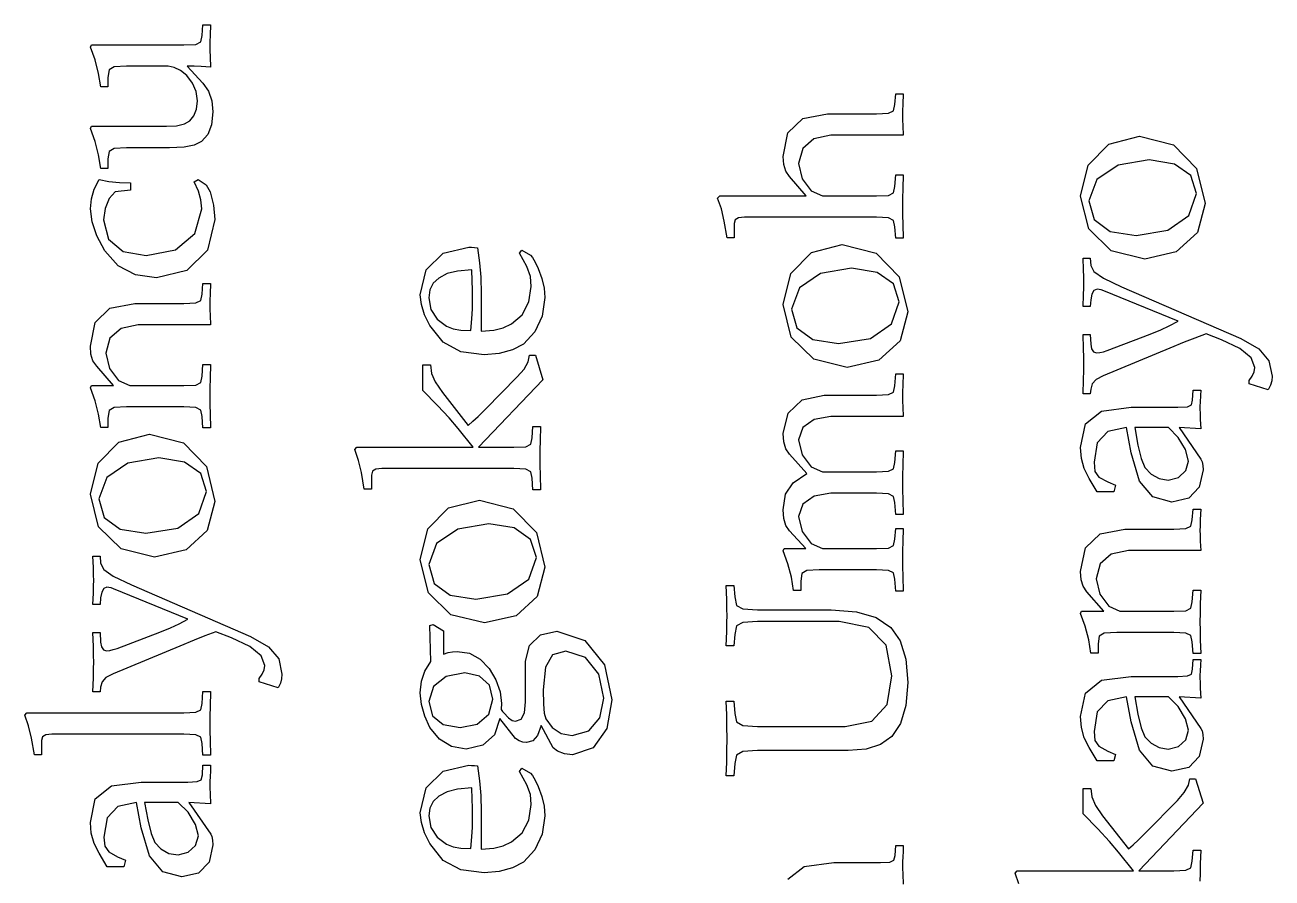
# Model space of a CAD drawing. Header units: metres. Extents: x -185 to 1201, y -340 to 309.
# Drawn here: x 918.05 to 965.65, y 73.24 to 105.8 of the extents above; entities that cross this region are included whole.
import ezdxf

# ---------------------------------------------------------------- set-up
doc = ezdxf.new("R2010")
doc.units = ezdxf.units.M

msp = doc.modelspace()

# ---------------------------------------------------------------- linework, layer by layer
for p, q in [((924.819, 105.404), (924.848, 105.803)), ((924.848, 105.803), (925.14, 105.803)), ((925.14, 105.803), (925.124, 105.41)), ((924.765, 105.16), (924.819, 105.404)), ((925.124, 105.41), (925.114, 105.162)), ((920.551, 104.957), (920.59, 105.045)), ((920.732, 104.465), (920.551, 104.957)), ((920.59, 105.045), (924.119, 105.045)), ((924.119, 105.045), (924.575, 105.062)), ((924.575, 105.062), (924.765, 105.16)), ((925.114, 105.162), (925.111, 104.996)), ((925.111, 104.996), (925.114, 104.828)), ((925.114, 104.828), (925.124, 104.584)), ((920.866, 103.953), (920.732, 104.465)), ((925.124, 104.584), (925.14, 104.189)), ((920.95, 103.441), (920.866, 103.953)), ((921.263, 104.086), (921.222, 103.8)), ((921.222, 103.8), (921.222, 103.441)), ((921.456, 104.201), (921.263, 104.086)), ((921.932, 104.228), (921.456, 104.201)), ((923.516, 104.228), (921.932, 104.228)), ((923.746, 104.184), (923.516, 104.228)), ((923.99, 104.061), (923.746, 104.184)), ((924.226, 103.868), (923.99, 104.061)), ((924.453, 103.582), (924.226, 103.868)), ((924.512, 104.224), (924.246, 104.228)), ((924.246, 104.228), (924.848, 103.577)), ((924.783, 104.212), (924.512, 104.224)), ((925.14, 104.189), (924.783, 104.212)), ((921.222, 103.441), (920.95, 103.441)), ((924.589, 103.263), (924.453, 103.582)), ((924.848, 103.577), (925.055, 103.273)), ((924.635, 102.906), (924.589, 103.263)), ((924.6, 102.59), (924.635, 102.906)), ((925.055, 103.273), (925.183, 102.908)), ((925.183, 102.908), (925.228, 102.488)), ((951.26, 102.768), (951.289, 103.167)), ((951.289, 103.167), (951.58, 103.167)), ((951.58, 103.167), (951.564, 102.774)), ((924.501, 102.33), (924.6, 102.59)), ((925.228, 102.488), (925.179, 101.994)), ((947.739, 102.229), (948.683, 102.408)), ((948.683, 102.408), (950.56, 102.408)), ((950.56, 102.408), (951.015, 102.43)), ((951.015, 102.43), (951.206, 102.526)), ((951.206, 102.526), (951.26, 102.768)), ((951.554, 102.526), (951.551, 102.36)), ((951.551, 102.36), (951.554, 102.186)), ((951.564, 102.774), (951.554, 102.526)), ((920.551, 101.846), (920.59, 101.934)), ((920.59, 101.934), (923.458, 101.934)), ((923.458, 101.934), (923.843, 101.956)), ((923.843, 101.956), (924.139, 102.024)), ((924.139, 102.024), (924.343, 102.138)), ((924.343, 102.138), (924.501, 102.33)), ((925.179, 101.994), (925.033, 101.617)), ((947.177, 101.689), (947.739, 102.229)), ((951.554, 102.186), (951.564, 101.953)), ((951.564, 101.953), (951.58, 101.591)), ((920.732, 101.354), (920.551, 101.846)), ((925.033, 101.617), (924.79, 101.35)), ((946.992, 100.785), (947.177, 101.689)), ((948.166, 101.456), (947.738, 101.082)), ((948.819, 101.591), (948.166, 101.456)), ((951.58, 101.591), (948.819, 101.591)), ((959.426, 101.257), (960.598, 101.553)), ((960.598, 101.553), (961.894, 101.221)), ((920.866, 100.841), (920.732, 101.354)), ((921.263, 100.975), (921.222, 100.689)), ((921.456, 101.09), (921.263, 100.975)), ((921.932, 101.117), (921.456, 101.09)), ((923.565, 101.117), (921.932, 101.117)), ((924.131, 101.139), (923.565, 101.117)), ((924.516, 101.212), (924.131, 101.139)), ((924.79, 101.35), (924.516, 101.212)), ((947.738, 101.082), (947.585, 100.512)), ((958.633, 100.453), (959.426, 101.257)), ((961.894, 101.221), (962.773, 100.318)), ((920.95, 100.329), (920.866, 100.841)), ((921.222, 100.689), (921.222, 100.329)), ((947.013, 100.471), (946.992, 100.785)), ((947.089, 100.226), (947.013, 100.471)), ((947.585, 100.512), (947.724, 99.9287)), ((958.342, 99.2687), (958.633, 100.453)), ((959.775, 100.447), (958.964, 99.8989)), ((960.958, 100.649), (959.775, 100.447)), ((961.93, 100.494), (960.958, 100.649)), ((962.555, 100.053), (961.93, 100.494)), ((921.222, 100.329), (920.95, 100.329)), ((947.235, 100.016), (947.089, 100.226)), ((947.876, 99.2776), (947.235, 100.016)), ((951.26, 99.6374), (951.289, 100.075)), ((951.289, 100.075), (951.58, 100.075)), ((951.58, 100.075), (951.564, 99.5549)), ((962.776, 99.3659), (962.555, 100.053)), ((962.773, 100.318), (963.097, 98.9868)), ((920.588, 99.1621), (920.7, 99.5301)), ((920.7, 99.5301), (920.891, 99.9068)), ((920.891, 99.9068), (921.258, 99.8326)), ((921.258, 99.8326), (921.656, 99.7865)), ((922.087, 99.4984), (921.494, 99.4304)), ((921.656, 99.7865), (922.087, 99.7707)), ((922.087, 99.7707), (922.087, 99.4984)), ((924.518, 99.8095), (924.664, 99.9068)), ((924.677, 99.4585), (924.518, 99.8095)), ((924.664, 99.9068), (924.975, 99.7026)), ((924.975, 99.7026), (925.125, 99.4264)), ((947.724, 99.9287), (948.067, 99.466)), ((951.206, 99.3929), (951.26, 99.6374)), ((951.564, 99.5549), (951.554, 99.1818)), ((958.964, 99.8989), (958.663, 99.0937)), ((920.551, 98.779), (920.588, 99.1621)), ((921.268, 99.1726), (921.114, 98.7938)), ((921.494, 99.4304), (921.268, 99.1726)), ((924.77, 99.1268), (924.677, 99.4585)), ((924.8, 98.7887), (924.77, 99.1268)), ((925.125, 99.4264), (925.252, 98.9191)), ((944.493, 99.1901), (944.571, 99.2776)), ((944.634, 98.7775), (944.493, 99.1901)), ((944.571, 99.2776), (947.876, 99.2776)), ((948.067, 99.466), (948.498, 99.2776)), ((948.498, 99.2776), (950.56, 99.2776)), ((950.56, 99.2776), (951.015, 99.2953)), ((951.015, 99.2953), (951.206, 99.3929)), ((951.554, 99.1818), (951.551, 98.8693)), ((958.656, 98.0153), (958.342, 99.2687)), ((958.663, 99.0937), (958.87, 98.3707)), ((962.483, 98.5291), (962.776, 99.3659)), ((920.613, 98.2835), (920.551, 98.779)), ((921.114, 98.7938), (921.057, 98.3609)), ((924.536, 97.8453), (924.8, 98.7887)), ((925.252, 98.9191), (925.305, 98.3707)), ((944.744, 98.3129), (944.634, 98.7775)), ((951.551, 98.8693), (951.554, 98.5567)), ((951.554, 98.5567), (951.564, 98.1837)), ((963.097, 98.9868), (962.804, 97.8755)), ((920.798, 97.7513), (920.613, 98.2835)), ((921.057, 98.3609), (921.247, 97.6192)), ((925.305, 98.3707), (925.017, 97.2101)), ((944.853, 97.6734), (944.744, 98.3129)), ((945.163, 98.3587), (945.125, 98.2179)), ((945.125, 98.2179), (945.125, 97.6734)), ((945.29, 98.4368), (945.163, 98.3587)), ((945.523, 98.4609), (945.29, 98.4368)), ((950.56, 98.4609), (945.523, 98.4609)), ((951.015, 98.439), (950.56, 98.4609)), ((951.206, 98.3435), (951.015, 98.439)), ((951.26, 98.1012), (951.206, 98.3435)), ((951.289, 97.6637), (951.26, 98.1012)), ((951.564, 98.1837), (951.58, 97.6637)), ((958.87, 98.3707), (959.477, 97.9242)), ((961.675, 97.9731), (962.483, 98.5291)), ((921.105, 97.1845), (920.798, 97.7513)), ((921.247, 97.6192), (921.797, 97.1582)), ((923.8, 97.2238), (924.536, 97.8453)), ((945.125, 97.6734), (944.853, 97.6734)), ((951.58, 97.6637), (951.289, 97.6637)), ((959.513, 97.1745), (958.656, 98.0153)), ((959.477, 97.9242), (960.462, 97.7715)), ((960.462, 97.7715), (961.675, 97.9731)), ((962.804, 97.8755), (961.999, 97.1359)), ((921.612, 96.6124), (921.105, 97.1845)), ((921.797, 97.1582), (922.68, 96.9998)), ((922.68, 96.9998), (923.8, 97.2238)), ((925.017, 97.2101), (924.232, 96.4298)), ((934.014, 97.0909), (934.99, 97.3181)), ((934.99, 97.3181), (935.1, 97.3152)), ((935.1, 97.3152), (935.207, 97.308)), ((935.207, 97.308), (935.33, 97.2986)), ((935.33, 97.2986), (935.408, 96.7258)), ((936.924, 97.0848), (937.022, 97.2111)), ((937.022, 97.2111), (937.352, 97.0168)), ((947.282, 96.3183), (948.075, 97.1224)), ((948.075, 97.1224), (949.247, 97.4187)), ((949.247, 97.4187), (950.543, 97.086)), ((960.792, 96.8673), (959.513, 97.1745)), ((961.999, 97.1359), (960.792, 96.8673)), ((933.373, 96.4597), (934.014, 97.0909)), ((935.408, 96.7258), (935.452, 96.1702)), ((937.207, 96.5778), (936.924, 97.0848)), ((937.352, 97.0168), (937.43, 96.9246)), ((937.43, 96.9246), (937.534, 96.746)), ((937.534, 96.746), (937.644, 96.5111)), ((950.543, 97.086), (951.422, 96.1829)), ((958.456, 96.4647), (958.44, 96.8986)), ((958.44, 96.8986), (958.712, 96.8986)), ((958.712, 96.8986), (958.731, 96.6263)), ((922.271, 96.2627), (921.612, 96.6124)), ((923.069, 96.1443), (922.271, 96.2627)), ((924.232, 96.4298), (923.069, 96.1443)), ((933.142, 95.5001), (933.373, 96.4597)), ((934.175, 96.311), (933.852, 96.1418)), ((934.563, 96.4067), (934.175, 96.311)), ((935.106, 96.4528), (934.563, 96.4067)), ((935.123, 96.0301), (935.106, 96.4528)), ((935.452, 96.1702), (935.466, 95.539)), ((937.345, 96.1983), (937.207, 96.5778)), ((937.381, 95.8209), (937.345, 96.1983)), ((937.644, 96.5111), (937.787, 96.1262)), ((946.992, 95.134), (947.282, 96.3183)), ((948.424, 96.3122), (947.613, 95.7641)), ((949.607, 96.5145), (948.424, 96.3122)), ((950.579, 96.359), (949.607, 96.5145)), ((951.204, 95.9183), (950.579, 96.359)), ((951.422, 96.1829), (951.746, 94.852)), ((958.466, 96.1755), (958.456, 96.4647)), ((958.469, 95.9749), (958.466, 96.1755)), ((958.731, 96.6263), (958.853, 96.393)), ((958.853, 96.393), (959.216, 96.1402)), ((924.819, 95.5283), (924.848, 95.9269)), ((924.848, 95.9269), (925.14, 95.9269)), ((925.14, 95.9269), (925.124, 95.5341)), ((933.506, 95.688), (933.463, 95.3834)), ((933.635, 95.9408), (933.506, 95.688)), ((933.852, 96.1418), (933.635, 95.9408)), ((935.132, 95.6959), (935.123, 96.0301)), ((935.135, 95.364), (935.132, 95.6959)), ((937.291, 95.23), (937.381, 95.8209)), ((937.787, 96.1262), (937.87, 95.7586)), ((937.87, 95.7586), (937.897, 95.3931)), ((947.613, 95.7641), (947.312, 94.959)), ((951.425, 95.2312), (951.204, 95.9183)), ((958.456, 95.4852), (958.466, 95.7744)), ((958.466, 95.7744), (958.469, 95.9749)), ((958.974, 95.7124), (958.855, 95.6671)), ((959.049, 95.7059), (958.974, 95.7124)), ((959.134, 95.6865), (959.049, 95.7059)), ((959.227, 95.6541), (959.134, 95.6865)), ((959.216, 96.1402), (959.908, 95.8097)), ((959.908, 95.8097), (964.458, 93.8361)), ((924.575, 95.1905), (924.765, 95.286)), ((924.765, 95.286), (924.819, 95.5283)), ((925.114, 95.286), (925.111, 95.12)), ((925.124, 95.5341), (925.114, 95.286)), ((933.184, 95.1306), (933.142, 95.5001)), ((933.463, 95.3834), (933.547, 94.9416)), ((935.131, 94.96), (935.135, 95.364)), ((935.466, 95.539), (935.466, 94.1195)), ((937.031, 94.7428), (937.291, 95.23)), ((937.897, 95.3931), (937.799, 94.6924)), ((951.132, 94.3944), (951.425, 95.2312)), ((958.44, 95.0513), (958.456, 95.4852)), ((958.731, 95.3041), (958.712, 95.0513)), ((958.773, 95.531), (958.731, 95.3041)), ((958.855, 95.6671), (958.773, 95.531)), ((962.066, 94.4972), (959.227, 95.6541)), ((920.737, 94.4498), (921.299, 94.9896)), ((921.299, 94.9896), (922.243, 95.1686)), ((922.243, 95.1686), (924.119, 95.1686)), ((924.119, 95.1686), (924.575, 95.1905)), ((925.111, 95.12), (925.114, 94.9468)), ((925.114, 94.9468), (925.124, 94.7131)), ((933.305, 94.7352), (933.184, 95.1306)), ((933.502, 94.3334), (933.305, 94.7352)), ((933.547, 94.9416), (933.782, 94.571)), ((935.114, 94.5884), (935.131, 94.96)), ((936.623, 94.3918), (937.031, 94.7428)), ((947.305, 93.8805), (946.992, 95.134)), ((947.312, 94.959), (947.519, 94.236)), ((951.746, 94.852), (951.453, 93.7408)), ((958.712, 95.0513), (958.44, 95.0513)), ((920.551, 93.545), (920.737, 94.4498)), ((922.379, 94.3519), (921.726, 94.2168)), ((925.14, 94.3519), (922.379, 94.3519)), ((925.124, 94.7131), (925.14, 94.3519)), ((934.022, 93.6892), (933.502, 94.3334)), ((933.782, 94.571), (934.144, 94.3042)), ((934.144, 94.3042), (934.401, 94.2052)), ((935.077, 94.139), (935.114, 94.5884)), ((936.31, 94.2434), (936.623, 94.3918)), ((937.799, 94.6924), (937.521, 94.091)), ((950.324, 93.8384), (951.132, 94.3944)), ((961.404, 94.1601), (961.73, 94.3124)), ((961.73, 94.3124), (962.066, 94.4972)), ((921.298, 93.842), (921.144, 93.2728)), ((921.726, 94.2168), (921.298, 93.842)), ((934.401, 94.2052), (934.69, 94.1537)), ((934.69, 94.1537), (935.077, 94.139)), ((935.466, 94.1195), (935.947, 94.1577)), ((935.947, 94.1577), (936.31, 94.2434)), ((937.521, 94.091), (937.08, 93.6236)), ((948.163, 93.0397), (947.305, 93.8805)), ((947.519, 94.236), (948.126, 93.7894)), ((948.126, 93.7894), (949.111, 93.6368)), ((949.111, 93.6368), (950.324, 93.8384)), ((958.456, 93.454), (958.44, 93.9819)), ((958.44, 93.9819), (958.712, 93.9819)), ((958.712, 93.9819), (958.731, 93.6124)), ((959.363, 93.3791), (960.997, 94.0013)), ((960.997, 94.0013), (961.404, 94.1601)), ((962.708, 93.8526), (962.299, 93.6899)), ((963.135, 94.0111), (962.708, 93.8526)), ((963.729, 93.7874), (963.135, 94.0111)), ((964.426, 93.4565), (963.729, 93.7874)), ((964.458, 93.8361), (965.144, 93.4436)), ((920.573, 93.2313), (920.551, 93.545)), ((934.693, 93.328), (934.022, 93.6892)), ((935.583, 93.2153), (934.693, 93.328)), ((936.662, 93.4011), (936.157, 93.2629)), ((937.08, 93.6236), (936.662, 93.4011)), ((951.453, 93.7408), (950.648, 93.0012)), ((958.466, 93.1033), (958.456, 93.454)), ((958.731, 93.6124), (958.763, 93.4342)), ((958.763, 93.4342), (958.839, 93.3273)), ((958.839, 93.3273), (958.955, 93.2916)), ((958.955, 93.2916), (959.078, 93.3013)), ((959.078, 93.3013), (959.214, 93.3305)), ((961.755, 93.4666), (959.208, 92.4069)), ((959.214, 93.3305), (959.363, 93.3791)), ((962.299, 93.6899), (961.755, 93.4666)), ((964.856, 93.0975), (964.426, 93.4565)), ((965.144, 93.4436), (965.532, 92.9776)), ((920.649, 92.9868), (920.573, 93.2313)), ((920.794, 92.7769), (920.649, 92.9868)), ((921.144, 93.2728), (921.284, 92.6891)), ((924.819, 92.3978), (924.848, 92.8353)), ((924.848, 92.8353), (925.14, 92.8353)), ((925.14, 92.8353), (925.124, 92.3153)), ((933.24, 91.8504), (933.24, 92.8226)), ((933.24, 92.8226), (933.531, 92.8226)), ((933.531, 92.8226), (933.572, 92.5029)), ((936.157, 93.2629), (935.583, 93.2153)), ((937.102, 92.6664), (937.259, 92.9433)), ((937.259, 92.9433), (937.313, 93.1921)), ((937.313, 93.1921), (937.537, 93.1921)), ((937.537, 93.1921), (937.819, 92.2588)), ((949.442, 92.7326), (948.163, 93.0397)), ((950.648, 93.0012), (949.442, 92.7326)), ((958.469, 92.8541), (958.466, 93.1033)), ((958.466, 92.6071), (958.469, 92.8541)), ((965.002, 92.7277), (964.856, 93.0975)), ((965.532, 92.9776), (965.654, 92.3972)), ((921.436, 92.038), (920.794, 92.7769)), ((921.284, 92.6891), (921.627, 92.2263)), ((924.765, 92.1533), (924.819, 92.3978)), ((933.572, 92.5029), (933.714, 92.1767)), ((935.631, 91.1407), (936.847, 92.3657)), ((936.847, 92.3657), (937.102, 92.6664)), ((951.26, 92.0297), (951.289, 92.4866)), ((951.289, 92.4866), (951.58, 92.4866)), ((951.58, 92.4866), (951.564, 92.057)), ((958.456, 92.2585), (958.466, 92.6071)), ((959.208, 92.4069), (958.937, 92.265)), ((964.779, 92.2319), (964.897, 92.395)), ((964.897, 92.395), (964.974, 92.5646)), ((964.974, 92.5646), (965.002, 92.7277)), ((965.654, 92.3972), (965.64, 92.22)), ((920.551, 91.9505), (920.59, 92.038)), ((920.732, 91.4579), (920.551, 91.9505)), ((920.59, 92.038), (921.436, 92.038)), ((921.627, 92.2263), (922.058, 92.038)), ((922.058, 92.038), (924.119, 92.038)), ((924.119, 92.038), (924.575, 92.0557)), ((924.575, 92.0557), (924.765, 92.1533)), ((925.114, 91.9422), (925.111, 91.6297)), ((925.124, 92.3153), (925.114, 91.9422)), ((933.714, 92.1767), (933.988, 91.7726)), ((937.819, 92.2588), (935.369, 89.6824)), ((951.203, 91.7873), (951.26, 92.0297)), ((951.564, 92.057), (951.554, 91.7916)), ((958.44, 91.7263), (958.456, 92.2585)), ((958.731, 91.9014), (958.712, 91.7263)), ((958.788, 92.108), (958.731, 91.9014)), ((958.937, 92.265), (958.788, 92.108)), ((964.779, 92.1055), (964.779, 92.2319)), ((965.508, 91.8722), (964.779, 92.1055)), ((965.593, 92.0493), (965.508, 91.8722)), ((965.64, 92.22), (965.593, 92.0493)), ((920.866, 90.9459), (920.732, 91.4579)), ((925.111, 91.6297), (925.114, 91.3171)), ((933.8, 91.2801), (933.24, 91.8504)), ((933.988, 91.7726), (934.97, 90.5185)), ((947.183, 90.9872), (947.723, 91.4906)), ((947.723, 91.4906), (948.557, 91.6699)), ((948.557, 91.6699), (950.56, 91.6699)), ((950.56, 91.6699), (951.018, 91.6919)), ((951.018, 91.6919), (951.203, 91.7873)), ((951.554, 91.7916), (951.551, 91.6213)), ((951.551, 91.6213), (951.554, 91.4459)), ((951.554, 91.4459), (951.564, 91.2101)), ((958.712, 91.7263), (958.44, 91.7263)), ((962.573, 91.2994), (962.62, 91.4802)), ((962.62, 91.4802), (962.64, 91.8594)), ((962.64, 91.8594), (962.931, 91.8594)), ((962.908, 91.4028), (962.903, 91.2562)), ((962.922, 91.6552), (962.908, 91.4028)), ((962.931, 91.8594), (962.922, 91.6552)), ((920.95, 90.4338), (920.866, 90.9459)), ((921.263, 91.0795), (921.222, 90.7936)), ((921.456, 91.1947), (921.263, 91.0795)), ((921.932, 91.2213), (921.456, 91.1947)), ((924.119, 91.2213), (921.932, 91.2213)), ((924.575, 91.2015), (924.119, 91.2213)), ((924.765, 91.1018), (924.575, 91.2015)), ((924.819, 90.8616), (924.765, 91.1018)), ((925.114, 91.3171), (925.124, 90.9441)), ((925.124, 90.9441), (925.14, 90.4241)), ((934.245, 90.8004), (933.8, 91.2801)), ((935.352, 90.8606), (935.631, 91.1407)), ((946.992, 90.2116), (947.183, 90.9872)), ((951.564, 91.2101), (951.58, 90.8532)), ((958.529, 90.5714), (959.145, 91.0603)), ((959.145, 91.0603), (960.277, 91.208)), ((960.277, 91.208), (962.056, 91.208)), ((962.056, 91.208), (962.421, 91.2267)), ((962.421, 91.2267), (962.573, 91.2994)), ((962.903, 91.2562), (962.902, 91.1399)), ((962.902, 91.1399), (962.905, 90.9887)), ((962.905, 90.9887), (962.915, 90.7597)), ((921.222, 90.7936), (921.222, 90.4338)), ((924.848, 90.4241), (924.819, 90.8616)), ((934.591, 90.3921), (934.245, 90.8004)), ((934.97, 90.5185), (935.152, 90.6755)), ((935.152, 90.6755), (935.352, 90.8606)), ((937.41, 90.0421), (937.44, 90.4699)), ((937.44, 90.4699), (937.731, 90.4699)), ((937.731, 90.4699), (937.715, 89.9398)), ((948.171, 90.7405), (947.74, 90.4312)), ((948.819, 90.8532), (948.171, 90.7405)), ((951.58, 90.8532), (948.819, 90.8532)), ((958.342, 89.6719), (958.529, 90.5714)), ((962.915, 90.7597), (962.931, 90.3816)), ((921.222, 90.4338), (920.95, 90.4338)), ((921.634, 89.8828), (922.807, 90.1791)), ((922.807, 90.1791), (924.103, 89.8464)), ((925.14, 90.4241), (924.848, 90.4241)), ((935.165, 89.6824), (934.591, 90.3921)), ((937.356, 89.7976), (937.41, 90.0421)), ((947.018, 89.8883), (946.992, 90.2116)), ((947.74, 90.4312), (947.585, 89.9685)), ((947.585, 89.9685), (947.724, 89.3917)), ((959.386, 90.2775), (958.984, 89.8505)), ((960.102, 90.4302), (959.386, 90.2775)), ((960.277, 89.4677), (960.102, 90.4302)), ((961.697, 90.4302), (960.413, 90.4302)), ((960.413, 90.4302), (960.529, 89.7622)), ((962.073, 90.0589), (961.697, 90.4302)), ((962.354, 89.5926), (962.073, 90.0589)), ((962.931, 90.3816), (962.105, 90.4302)), ((962.105, 90.4302), (962.941, 89.2247)), ((920.842, 89.0787), (921.634, 89.8828)), ((924.103, 89.8464), (924.982, 88.9433)), ((930.644, 89.5949), (930.722, 89.6824)), ((930.785, 89.1822), (930.644, 89.5949)), ((930.722, 89.6824), (935.165, 89.6824)), ((935.369, 89.6824), (936.71, 89.6824)), ((936.71, 89.6824), (937.166, 89.7)), ((937.166, 89.7), (937.356, 89.7976)), ((937.705, 89.574), (937.702, 89.2838)), ((937.715, 89.9398), (937.705, 89.574)), ((947.098, 89.6211), (947.018, 89.8883)), ((947.235, 89.4144), (947.098, 89.6211)), ((951.26, 89.1032), (951.289, 89.5505)), ((951.289, 89.5505), (951.58, 89.5505)), ((951.58, 89.5505), (951.564, 88.9848)), ((958.378, 89.2589), (958.342, 89.6719)), ((958.984, 89.8505), (958.858, 89.108)), ((960.529, 89.7622), (960.66, 89.2477)), ((962.465, 89.1566), (962.354, 89.5926)), ((920.551, 87.8944), (920.842, 89.0787)), ((921.984, 89.0726), (921.173, 88.5246)), ((923.166, 89.2749), (921.984, 89.0726)), ((924.139, 89.1194), (923.166, 89.2749)), ((924.764, 88.6787), (924.139, 89.1194)), ((930.895, 88.7177), (930.785, 89.1822)), ((937.702, 89.2838), (937.705, 89.0008)), ((947.896, 88.6755), (947.235, 89.4144)), ((947.724, 89.3917), (948.067, 88.9315)), ((951.203, 88.8609), (951.26, 89.1032)), ((958.488, 88.8696), (958.378, 89.2589)), ((958.858, 89.108), (958.892, 88.7605)), ((960.598, 88.3936), (960.277, 89.4677)), ((960.66, 89.2477), (960.802, 88.9038)), ((962.358, 88.7904), (962.465, 89.1566)), ((962.941, 89.2247), (962.983, 89.1296)), ((962.983, 89.1296), (963.009, 88.9891)), ((924.985, 87.9916), (924.764, 88.6787)), ((924.982, 88.9433), (925.305, 87.6124)), ((931.004, 88.0782), (930.895, 88.7177)), ((931.314, 88.7634), (931.276, 88.6227)), ((931.276, 88.6227), (931.276, 88.0782)), ((931.441, 88.8416), (931.314, 88.7634)), ((931.674, 88.8657), (931.441, 88.8416)), ((936.71, 88.8657), (931.674, 88.8657)), ((937.166, 88.8438), (936.71, 88.8657)), ((937.356, 88.7484), (937.166, 88.8438)), ((937.41, 88.506), (937.356, 88.7484)), ((937.705, 89.0008), (937.715, 88.6205)), ((937.715, 88.6205), (937.731, 88.0588)), ((947.372, 88.3305), (947.896, 88.6755)), ((948.067, 88.9315), (948.498, 88.7435)), ((948.498, 88.7435), (950.56, 88.7435)), ((950.56, 88.7435), (951.018, 88.7655)), ((951.018, 88.7655), (951.203, 88.8609)), ((951.554, 88.6092), (951.551, 88.3352)), ((951.564, 88.9848), (951.554, 88.6092)), ((958.673, 88.4955), (958.488, 88.8696)), ((958.892, 88.7605), (959.044, 88.5448)), ((959.044, 88.5448), (959.383, 88.3594)), ((960.802, 88.9038), (961.034, 88.655)), ((961.034, 88.655), (961.339, 88.4883)), ((962.079, 88.5279), (962.358, 88.7904)), ((963.019, 88.8163), (962.878, 88.153)), ((963.009, 88.9891), (963.019, 88.8163)), ((921.173, 88.5246), (920.872, 87.7194)), ((931.276, 88.0782), (931.004, 88.0782)), ((937.44, 88.0588), (937.41, 88.506)), ((947.081, 87.8862), (947.372, 88.3305)), ((951.551, 88.3352), (951.554, 88.059)), ((958.984, 87.9802), (958.673, 88.4955)), ((959.383, 88.3594), (959.684, 88.233)), ((959.684, 88.233), (959.616, 87.9802)), ((961.103, 87.7839), (960.598, 88.3936)), ((961.339, 88.4883), (961.687, 88.4274)), ((961.687, 88.4274), (962.079, 88.5279)), ((962.878, 88.153), (962.473, 87.736)), ((920.864, 86.6409), (920.551, 87.8944)), ((920.872, 87.7194), (921.079, 86.9964)), ((924.691, 87.1548), (924.985, 87.9916)), ((925.305, 87.6124), (925.013, 86.5012)), ((934.226, 87.3716), (935.398, 87.6679)), ((935.398, 87.6679), (936.694, 87.3352)), ((937.731, 88.0588), (937.44, 88.0588)), ((946.992, 87.2949), (947.081, 87.8862)), ((948.171, 87.8142), (947.74, 87.5049)), ((948.819, 87.9269), (948.171, 87.8142)), ((950.56, 87.9269), (948.819, 87.9269)), ((951.015, 87.9071), (950.56, 87.9269)), ((951.206, 87.8073), (951.015, 87.9071)), ((951.26, 87.5672), (951.206, 87.8073)), ((951.554, 88.059), (951.564, 87.6813)), ((951.564, 87.6813), (951.58, 87.1199)), ((959.616, 87.9802), (958.984, 87.9802)), ((961.833, 87.5913), (961.103, 87.7839)), ((962.473, 87.736), (961.833, 87.5913)), ((923.884, 86.5988), (924.691, 87.1548)), ((933.433, 86.5675), (934.226, 87.3716)), ((936.694, 87.3352), (937.573, 86.4321)), ((947.018, 86.9647), (946.992, 87.2949)), ((947.74, 87.5049), (947.585, 87.0422)), ((951.289, 87.1199), (951.26, 87.5672)), ((951.58, 87.1199), (951.289, 87.1199)), ((962.61, 86.917), (962.64, 87.3156)), ((962.64, 87.3156), (962.931, 87.3156)), ((962.931, 87.3156), (962.915, 86.9228)), ((921.722, 85.8001), (920.864, 86.6409)), ((921.079, 86.9964), (921.686, 86.5499)), ((935.758, 86.7637), (934.575, 86.5614)), ((936.73, 86.6082), (935.758, 86.7637)), ((947.098, 86.695), (947.018, 86.9647)), ((947.235, 86.488), (947.098, 86.695)), ((947.585, 87.0422), (947.724, 86.4653)), ((962.366, 86.5792), (962.556, 86.6747)), ((962.556, 86.6747), (962.61, 86.917)), ((962.905, 86.6747), (962.902, 86.5087)), ((962.915, 86.9228), (962.905, 86.6747)), ((921.686, 86.5499), (922.671, 86.3972)), ((922.671, 86.3972), (923.884, 86.5988)), ((925.013, 86.5012), (924.208, 85.7616)), ((933.142, 85.3832), (933.433, 86.5675)), ((934.575, 86.5614), (933.764, 86.0134)), ((937.355, 86.1675), (936.73, 86.6082)), ((937.576, 85.4804), (937.355, 86.1675)), ((937.573, 86.4321), (937.897, 85.1013)), ((947.857, 85.8172), (947.235, 86.488)), ((947.724, 86.4653), (948.067, 86.0051)), ((951.206, 85.9324), (951.26, 86.1769)), ((951.26, 86.1769), (951.289, 86.5852)), ((951.289, 86.5852), (951.58, 86.5852)), ((951.58, 86.5852), (951.564, 86.0887)), ((958.528, 85.8385), (959.09, 86.3783)), ((959.09, 86.3783), (960.034, 86.5573)), ((960.034, 86.5573), (961.91, 86.5573)), ((961.91, 86.5573), (962.366, 86.5792)), ((962.902, 86.5087), (962.905, 86.3355)), ((962.905, 86.3355), (962.915, 86.1018)), ((923.001, 85.493), (921.722, 85.8001)), ((924.208, 85.7616), (923.001, 85.493)), ((933.764, 86.0134), (933.463, 85.2082)), ((946.992, 85.7297), (947.03, 85.8172)), ((947.173, 85.237), (946.992, 85.7297)), ((947.03, 85.8172), (947.857, 85.8172)), ((948.067, 86.0051), (948.498, 85.8172)), ((948.498, 85.8172), (950.56, 85.8172)), ((950.56, 85.8172), (951.015, 85.8348)), ((951.015, 85.8348), (951.206, 85.9324)), ((951.554, 85.7304), (951.551, 85.4282)), ((951.564, 86.0887), (951.554, 85.7304)), ((958.342, 84.9337), (958.528, 85.8385)), ((960.17, 85.7406), (959.517, 85.6055)), ((962.931, 85.7406), (960.17, 85.7406)), ((962.915, 86.1018), (962.931, 85.7406)), ((920.665, 85.0903), (920.648, 85.5243)), ((920.648, 85.5243), (920.921, 85.5243)), ((920.921, 85.5243), (920.94, 85.252)), ((920.94, 85.252), (921.061, 85.0187)), ((933.456, 84.1298), (933.142, 85.3832)), ((933.463, 85.2082), (933.67, 84.4852)), ((937.283, 84.6436), (937.576, 85.4804)), ((947.306, 84.725), (947.173, 85.237)), ((951.551, 85.4282), (951.554, 85.134)), ((959.089, 85.2307), (958.935, 84.6615)), ((959.517, 85.6055), (959.089, 85.2307)), ((920.674, 84.8012), (920.665, 85.0903)), ((920.678, 84.6006), (920.674, 84.8012)), ((921.061, 85.0187), (921.425, 84.7659)), ((921.425, 84.7659), (922.116, 84.4353)), ((937.897, 85.1013), (937.604, 83.9901)), ((947.704, 84.8586), (947.662, 84.5727)), ((947.896, 84.9738), (947.704, 84.8586)), ((948.372, 85.0005), (947.896, 84.9738)), ((950.56, 85.0005), (948.372, 85.0005)), ((951.015, 84.9785), (950.56, 85.0005)), ((951.206, 84.8831), (951.015, 84.9785)), ((951.26, 84.6407), (951.206, 84.8831)), ((951.554, 85.134), (951.564, 84.7534)), ((951.564, 84.7534), (951.58, 84.1935)), ((958.364, 84.62), (958.342, 84.9337)), ((920.665, 84.1109), (920.674, 84.4001)), ((920.674, 84.4001), (920.678, 84.6006)), ((921.064, 84.2928), (920.982, 84.1566)), ((921.183, 84.3381), (921.064, 84.2928)), ((921.257, 84.3316), (921.183, 84.3381)), ((921.342, 84.3122), (921.257, 84.3316)), ((921.436, 84.2798), (921.342, 84.3122)), ((924.275, 83.1228), (921.436, 84.2798)), ((922.116, 84.4353), (926.666, 82.4618)), ((933.67, 84.4852), (934.277, 84.0387)), ((936.475, 84.0876), (937.283, 84.6436)), ((944.84, 83.8675), (944.823, 84.4008)), ((944.823, 84.4008), (945.115, 84.4008)), ((945.115, 84.4008), (945.144, 83.9731)), ((947.39, 84.213), (947.306, 84.725)), ((947.662, 84.5727), (947.662, 84.213)), ((951.289, 84.1935), (951.26, 84.6407)), ((958.44, 84.3755), (958.364, 84.62)), ((958.585, 84.1656), (958.44, 84.3755)), ((958.935, 84.6615), (959.075, 84.0778)), ((920.648, 83.677), (920.665, 84.1109)), ((920.94, 83.9298), (920.921, 83.677)), ((920.982, 84.1566), (920.94, 83.9298)), ((934.313, 83.289), (933.456, 84.1298)), ((934.277, 84.0387), (935.262, 83.886)), ((935.262, 83.886), (936.475, 84.0876)), ((937.604, 83.9901), (936.799, 83.2504)), ((944.849, 83.4985), (944.84, 83.8675)), ((945.144, 83.9731), (945.213, 83.6436)), ((947.662, 84.213), (947.39, 84.213)), ((951.58, 84.1935), (951.289, 84.1935)), ((959.227, 83.4267), (958.585, 84.1656)), ((959.075, 84.0778), (959.418, 83.6151)), ((962.556, 83.542), (962.61, 83.7865)), ((962.61, 83.7865), (962.64, 84.224)), ((962.64, 84.224), (962.931, 84.224)), ((962.931, 84.224), (962.915, 83.704)), ((920.921, 83.677), (920.648, 83.677)), ((944.853, 83.2439), (944.849, 83.4985)), ((945.213, 83.6436), (945.451, 83.5085)), ((945.451, 83.5085), (946.019, 83.4772)), ((946.019, 83.4772), (948.829, 83.4772)), ((948.829, 83.4772), (949.795, 83.4048)), ((949.795, 83.4048), (950.547, 83.1834)), ((958.342, 83.3392), (958.381, 83.4267)), ((958.524, 82.8466), (958.342, 83.3392)), ((958.381, 83.4267), (959.227, 83.4267)), ((959.418, 83.6151), (959.849, 83.4267)), ((959.849, 83.4267), (961.91, 83.4267)), ((961.91, 83.4267), (962.366, 83.4444)), ((962.366, 83.4444), (962.556, 83.542)), ((962.905, 83.3309), (962.902, 83.0184)), ((962.915, 83.704), (962.905, 83.3309)), ((923.612, 82.7858), (923.939, 82.9381)), ((923.939, 82.9381), (924.275, 83.1228)), ((933.512, 82.8792), (933.629, 82.9181)), ((933.551, 81.4987), (933.512, 82.8792)), ((933.629, 82.9181), (934.027, 82.675)), ((935.592, 82.9818), (934.313, 83.289)), ((936.799, 83.2504), (935.592, 82.9818)), ((944.84, 82.654), (944.849, 83.0073)), ((944.849, 83.0073), (944.853, 83.2439)), ((945.213, 82.8636), (945.144, 82.5341)), ((945.451, 82.9987), (945.213, 82.8636)), ((946.019, 83.0299), (945.451, 82.9987)), ((949.13, 83.0299), (946.019, 83.0299)), ((950.261, 82.8063), (949.13, 83.0299)), ((950.547, 83.1834), (951.104, 82.8064)), ((958.657, 82.3346), (958.524, 82.8466)), ((962.902, 83.0184), (962.905, 82.7058)), ((920.665, 82.0797), (920.648, 82.6076)), ((920.648, 82.6076), (920.921, 82.6076)), ((920.921, 82.6076), (920.94, 82.2381)), ((921.572, 82.0048), (923.205, 82.627)), ((923.205, 82.627), (923.612, 82.7858)), ((924.917, 82.4783), (924.507, 82.3156)), ((925.344, 82.6368), (924.917, 82.4783)), ((925.937, 82.4131), (925.344, 82.6368)), ((926.635, 82.0822), (925.937, 82.4131)), ((926.666, 82.4618), (927.352, 82.0693)), ((934.027, 82.675), (934.027, 81.7806)), ((937.31, 82.118), (937.728, 82.5192)), ((937.728, 82.5192), (938.354, 82.6654)), ((938.354, 82.6654), (939.421, 82.311)), ((944.823, 82.1064), (944.84, 82.654)), ((945.144, 82.5341), (945.115, 82.1064)), ((950.926, 82.1226), (950.261, 82.8063)), ((951.104, 82.8064), (951.465, 82.2875)), ((959.055, 82.4682), (959.013, 82.1823)), ((959.247, 82.5834), (959.055, 82.4682)), ((959.723, 82.61), (959.247, 82.5834)), ((961.91, 82.61), (959.723, 82.61)), ((962.366, 82.5902), (961.91, 82.61)), ((962.556, 82.4905), (962.366, 82.5902)), ((962.61, 82.2503), (962.556, 82.4905)), ((962.905, 82.7058), (962.915, 82.3328)), ((920.674, 81.729), (920.665, 82.0797)), ((920.94, 82.2381), (920.972, 82.0599)), ((920.972, 82.0599), (921.047, 81.953)), ((921.047, 81.953), (921.164, 81.9173)), ((921.164, 81.9173), (921.287, 81.927)), ((921.287, 81.927), (921.423, 81.9562)), ((923.964, 82.0923), (921.416, 81.0326)), ((921.423, 81.9562), (921.572, 82.0048)), ((924.507, 82.3156), (923.964, 82.0923)), ((927.064, 81.7232), (926.635, 82.0822)), ((927.352, 82.0693), (927.74, 81.6033)), ((934.207, 81.8429), (934.373, 81.8771)), ((934.373, 81.8771), (934.552, 81.8875)), ((934.552, 81.8875), (935.027, 81.8159)), ((937.158, 81.5181), (937.31, 82.118)), ((938.694, 81.8972), (938.191, 81.7583)), ((939.444, 81.66), (938.694, 81.8972)), ((939.421, 82.311), (940.171, 81.3734)), ((945.115, 82.1064), (944.823, 82.1064)), ((951.143, 80.9591), (950.926, 82.1226)), ((951.465, 82.2875), (951.677, 81.5914)), ((958.741, 81.8225), (958.657, 82.3346)), ((959.013, 82.1823), (959.013, 81.8225)), ((962.64, 81.8128), (962.61, 82.2503)), ((962.915, 82.3328), (962.931, 81.8128)), ((920.678, 81.4798), (920.674, 81.729)), ((920.674, 81.2328), (920.678, 81.4798)), ((927.211, 81.3534), (927.064, 81.7232)), ((927.74, 81.6033), (927.862, 81.0228)), ((933.315, 81.1371), (933.551, 81.4987)), ((934.027, 81.7806), (934.207, 81.8429)), ((935.027, 81.8159), (935.432, 81.5995)), ((935.432, 81.5995), (935.777, 81.2362)), ((937.158, 79.9625), (937.158, 81.5181)), ((938.191, 81.7583), (937.92, 81.2909)), ((939.96, 81.023), (939.444, 81.66)), ((951.677, 81.5914), (951.746, 80.6966)), ((959.013, 81.8225), (958.741, 81.8225)), ((962.62, 81.2073), (962.64, 81.5865)), ((962.931, 81.8128), (962.64, 81.8128)), ((962.64, 81.5865), (962.931, 81.5865)), ((962.931, 81.5865), (962.922, 81.3823)), ((920.665, 80.8842), (920.674, 81.2328)), ((921.416, 81.0326), (921.146, 80.8907)), ((926.987, 80.8576), (927.106, 81.0207)), ((927.106, 81.0207), (927.183, 81.1903)), ((927.183, 81.1903), (927.211, 81.3534)), ((927.862, 81.0228), (927.848, 80.8457)), ((933.184, 80.7518), (933.315, 81.1371)), ((934.125, 80.933), (933.647, 80.5509)), ((934.844, 81.0709), (934.125, 80.933)), ((935.406, 80.9452), (934.844, 81.0709)), ((935.779, 80.597), (935.406, 80.9452)), ((935.777, 81.2362), (936.023, 80.8066)), ((937.92, 81.2909), (937.838, 80.4195)), ((940.152, 80.0987), (939.96, 81.023)), ((940.171, 81.3734), (940.454, 80.0403)), ((950.958, 79.8569), (951.143, 80.9591)), ((959.145, 80.7874), (960.277, 80.935)), ((960.277, 80.935), (962.056, 80.935)), ((962.056, 80.935), (962.421, 80.9538)), ((962.421, 80.9538), (962.573, 81.0265)), ((962.573, 81.0265), (962.62, 81.2073)), ((962.903, 80.9833), (962.902, 80.867)), ((962.908, 81.1299), (962.903, 80.9833)), ((962.922, 81.3823), (962.908, 81.1299)), ((920.648, 80.352), (920.665, 80.8842)), ((920.94, 80.527), (920.921, 80.352)), ((920.997, 80.7337), (920.94, 80.527)), ((921.146, 80.8907), (920.997, 80.7337)), ((926.987, 80.7312), (926.987, 80.8576)), ((927.716, 80.4978), (926.987, 80.7312)), ((927.802, 80.675), (927.716, 80.4978)), ((927.848, 80.8457), (927.802, 80.675)), ((933.142, 80.3125), (933.184, 80.7518)), ((933.647, 80.5509), (933.473, 79.9722)), ((935.913, 80.0695), (935.779, 80.597)), ((936.023, 80.8066), (936.186, 80.3467)), ((951.746, 80.6966), (951.678, 79.8191)), ((958.529, 80.2984), (959.145, 80.7874)), ((962.902, 80.867), (962.905, 80.7158)), ((962.905, 80.7158), (962.915, 80.4868)), ((962.915, 80.4868), (962.931, 80.1087)), ((920.921, 80.352), (920.648, 80.352)), ((924.819, 79.9068), (924.848, 80.354)), ((924.848, 80.354), (925.14, 80.354)), ((925.14, 80.354), (925.124, 79.7927)), ((933.186, 79.8682), (933.142, 80.3125)), ((933.473, 79.9722), (933.612, 79.4343)), ((935.754, 79.4977), (935.913, 80.0695)), ((936.186, 80.3467), (936.244, 79.9042)), ((937.838, 80.4195), (937.846, 79.8711)), ((939.997, 79.3547), (940.152, 80.0987)), ((940.454, 80.0403), (940.262, 78.9428)), ((944.84, 79.4673), (944.823, 79.9869)), ((944.823, 79.9869), (945.115, 79.9869)), ((945.115, 79.9869), (945.144, 79.5202)), ((958.342, 79.399), (958.529, 80.2984)), ((959.386, 80.0046), (958.984, 79.5775)), ((960.102, 80.1573), (959.386, 80.0046)), ((960.277, 79.1948), (960.102, 80.1573)), ((961.697, 80.1573), (960.413, 80.1573)), ((960.413, 80.1573), (960.529, 79.4893)), ((962.073, 79.786), (961.697, 80.1573)), ((962.931, 80.1087), (962.105, 80.1573)), ((962.105, 80.1573), (962.941, 78.9517)), ((918.053, 79.4596), (918.13, 79.5471)), ((918.13, 79.5471), (924.119, 79.5471)), ((924.119, 79.5471), (924.577, 79.569)), ((924.577, 79.569), (924.763, 79.6645)), ((924.763, 79.6645), (924.819, 79.9068)), ((925.124, 79.7927), (925.114, 79.4149)), ((933.312, 79.4152), (933.186, 79.8682)), ((935.317, 79.1182), (935.754, 79.4977)), ((936.234, 79.7573), (936.224, 79.6709)), ((936.224, 79.6709), (936.256, 79.6359)), ((936.241, 79.8308), (936.234, 79.7573)), ((936.244, 79.9042), (936.241, 79.8308)), ((936.256, 79.6359), (936.286, 79.5988)), ((936.286, 79.5988), (936.331, 79.5445)), ((936.331, 79.5445), (936.514, 79.3533)), ((936.994, 79.3029), (937.118, 79.5463)), ((937.118, 79.5463), (937.158, 79.9625)), ((937.846, 79.8711), (937.876, 79.5258)), ((937.876, 79.5258), (937.935, 79.3209)), ((945.144, 79.5202), (945.207, 79.1951)), ((950.378, 79.2257), (950.958, 79.8569)), ((951.678, 79.8191), (951.476, 79.1339)), ((958.984, 79.5775), (958.858, 78.8351)), ((962.354, 79.3197), (962.073, 79.786)), ((918.193, 79.0469), (918.053, 79.4596)), ((918.304, 78.5824), (918.193, 79.0469)), ((925.114, 79.4149), (925.111, 79.1388)), ((925.111, 79.1388), (925.114, 78.8626)), ((933.512, 78.9903), (933.312, 79.4152)), ((933.612, 79.4343), (934.015, 79.0973)), ((934.015, 79.0973), (934.659, 78.9806)), ((934.659, 78.9806), (935.317, 79.1182)), ((936.185, 79.3306), (935.976, 78.7084)), ((936.779, 78.5625), (936.185, 79.3306)), ((936.514, 79.3533), (936.654, 79.2528)), ((936.654, 79.2528), (936.779, 79.2237)), ((936.779, 79.2237), (936.994, 79.3029)), ((937.76, 79.0584), (937.614, 78.6846)), ((938.217, 78.2125), (937.76, 79.0584)), ((937.935, 79.3209), (938.171, 78.9817)), ((939.572, 78.8593), (939.997, 79.3547)), ((944.849, 79.019), (944.84, 79.4673)), ((944.853, 78.5577), (944.849, 79.019)), ((945.207, 79.1951), (945.451, 79.0579)), ((945.451, 79.0579), (946.019, 79.0244)), ((946.019, 79.0244), (949.364, 79.0244)), ((949.364, 79.0244), (950.378, 79.2257)), ((951.476, 79.1339), (951.143, 78.6452)), ((958.378, 78.9859), (958.342, 79.399)), ((960.598, 78.1206), (960.277, 79.1948)), ((960.529, 79.4893), (960.66, 78.9748)), ((962.465, 78.8837), (962.354, 79.3197)), ((918.412, 77.9429), (918.304, 78.5824)), ((918.723, 78.6281), (918.685, 78.4874)), ((918.85, 78.7063), (918.723, 78.6281)), ((919.083, 78.7304), (918.85, 78.7063)), ((924.119, 78.7304), (919.083, 78.7304)), ((924.575, 78.7085), (924.119, 78.7304)), ((924.765, 78.6131), (924.575, 78.7085)), ((924.819, 78.3707), (924.765, 78.6131)), ((925.114, 78.8626), (925.124, 78.4849)), ((933.874, 78.5341), (933.512, 78.9903)), ((935.976, 78.7084), (935.53, 78.3065)), ((936.919, 78.4772), (936.779, 78.5625)), ((937.614, 78.6846), (937.434, 78.4794)), ((938.171, 78.9817), (938.52, 78.7592)), ((938.52, 78.7592), (938.937, 78.6792)), ((938.937, 78.6792), (939.572, 78.8593)), ((940.262, 78.9428), (939.738, 78.2082)), ((944.849, 78.1033), (944.853, 78.5577)), ((951.143, 78.6452), (950.709, 78.3399)), ((958.488, 78.5967), (958.378, 78.9859)), ((958.673, 78.2225), (958.488, 78.5967)), ((958.858, 78.8351), (958.892, 78.4876)), ((960.66, 78.9748), (960.802, 78.6309)), ((960.802, 78.6309), (961.034, 78.3821)), ((962.358, 78.5175), (962.465, 78.8837)), ((963.019, 78.5434), (962.878, 77.8801)), ((962.941, 78.9517), (962.983, 78.8567)), ((962.983, 78.8567), (963.009, 78.7162)), ((963.009, 78.7162), (963.019, 78.5434)), ((918.685, 78.4874), (918.685, 77.9429)), ((924.848, 77.9235), (924.819, 78.3707)), ((925.124, 78.4849), (925.14, 77.9235)), ((934.336, 78.2572), (933.874, 78.5341)), ((934.892, 78.1639), (934.336, 78.2572)), ((935.53, 78.3065), (934.892, 78.1639)), ((937.056, 78.4308), (936.919, 78.4772)), ((937.197, 78.4167), (937.056, 78.4308)), ((937.434, 78.4794), (937.197, 78.4167)), ((938.374, 78.0771), (938.217, 78.2125)), ((938.644, 77.9785), (938.374, 78.0771)), ((939.738, 78.2082), (938.956, 77.9403)), ((944.84, 77.6575), (944.849, 78.1033)), ((945.449, 78.0673), (945.209, 77.9301)), ((946.019, 78.1008), (945.449, 78.0673)), ((949.471, 78.1008), (946.019, 78.1008)), ((950.157, 78.1599), (949.471, 78.1008)), ((950.709, 78.3399), (950.157, 78.1599)), ((958.984, 77.7073), (958.673, 78.2225)), ((958.892, 78.4876), (959.044, 78.2719)), ((959.044, 78.2719), (959.383, 78.0865)), ((959.383, 78.0865), (959.684, 77.9601)), ((961.103, 77.511), (960.598, 78.1206)), ((961.034, 78.3821), (961.339, 78.2154)), ((961.339, 78.2154), (961.687, 78.1545)), ((961.687, 78.1545), (962.079, 78.255)), ((962.079, 78.255), (962.358, 78.5175)), ((918.685, 77.9429), (918.412, 77.9429)), ((925.14, 77.9235), (924.848, 77.9235)), ((938.956, 77.9403), (938.644, 77.9785)), ((944.823, 77.1383), (944.84, 77.6575)), ((945.144, 77.6049), (945.115, 77.1383)), ((945.209, 77.9301), (945.144, 77.6049)), ((959.616, 77.7073), (958.984, 77.7073)), ((959.684, 77.9601), (959.616, 77.7073)), ((962.878, 77.8801), (962.473, 77.4631)), ((924.782, 76.9913), (924.829, 77.1721)), ((924.829, 77.1721), (924.848, 77.5513)), ((924.848, 77.5513), (925.14, 77.5513)), ((925.13, 77.3471), (925.117, 77.0947)), ((925.14, 77.5513), (925.13, 77.3471)), ((933.373, 76.683), (934.014, 77.3142)), ((934.014, 77.3142), (934.99, 77.5414)), ((934.99, 77.5414), (935.1, 77.5385)), ((935.1, 77.5385), (935.207, 77.5313)), ((935.207, 77.5313), (935.33, 77.5219)), ((935.33, 77.5219), (935.408, 76.9491)), ((936.924, 77.3081), (937.022, 77.4344)), ((937.207, 76.8011), (936.924, 77.3081)), ((937.022, 77.4344), (937.352, 77.24)), ((937.352, 77.24), (937.43, 77.1478)), ((937.43, 77.1478), (937.534, 76.9692)), ((945.115, 77.1383), (944.823, 77.1383)), ((961.833, 77.3184), (961.103, 77.511)), ((962.473, 77.4631), (961.833, 77.3184)), ((920.737, 76.2633), (921.353, 76.7522)), ((921.353, 76.7522), (922.486, 76.8999)), ((922.486, 76.8999), (924.265, 76.8999)), ((924.265, 76.8999), (924.63, 76.9186)), ((924.63, 76.9186), (924.782, 76.9913)), ((925.112, 76.9481), (925.111, 76.8318)), ((925.111, 76.8318), (925.114, 76.6806)), ((925.117, 77.0947), (925.112, 76.9481)), ((925.114, 76.6806), (925.124, 76.4516)), ((933.142, 75.7234), (933.373, 76.683)), ((935.106, 76.6761), (934.563, 76.63)), ((935.123, 76.2534), (935.106, 76.6761)), ((935.408, 76.9491), (935.452, 76.3935)), ((937.345, 76.4216), (937.207, 76.8011)), ((937.534, 76.9692), (937.644, 76.7344)), ((937.644, 76.7344), (937.787, 76.3495)), ((958.44, 75.6862), (958.44, 76.6585)), ((958.44, 76.6585), (958.731, 76.6585)), ((958.731, 76.6585), (958.772, 76.3387)), ((962.302, 76.5022), (962.459, 76.7791)), ((962.459, 76.7791), (962.513, 77.0279)), ((962.513, 77.0279), (962.737, 77.0279)), ((962.737, 77.0279), (963.019, 76.0946)), ((920.551, 75.3638), (920.737, 76.2633)), ((925.124, 76.4516), (925.14, 76.0735)), ((933.635, 76.1641), (933.506, 75.9113)), ((933.852, 76.365), (933.635, 76.1641)), ((934.175, 76.5343), (933.852, 76.365)), ((934.563, 76.63), (934.175, 76.5343)), ((935.132, 75.9192), (935.123, 76.2534)), ((935.452, 76.3935), (935.466, 75.7623)), ((937.381, 76.0442), (937.345, 76.4216)), ((937.787, 76.3495), (937.87, 75.9819)), ((958.772, 76.3387), (958.914, 76.0125)), ((960.831, 74.9765), (962.047, 76.2015)), ((962.047, 76.2015), (962.302, 76.5022)), ((921.595, 75.9694), (921.193, 75.5424)), ((922.311, 76.1221), (921.595, 75.9694)), ((922.486, 75.1596), (922.311, 76.1221)), ((923.905, 76.1221), (922.622, 76.1221)), ((922.622, 76.1221), (922.738, 75.4541)), ((924.282, 75.7508), (923.905, 76.1221)), ((924.563, 75.2845), (924.282, 75.7508)), ((925.14, 76.0735), (924.314, 76.1221)), ((924.314, 76.1221), (925.15, 74.9165)), ((933.184, 75.3539), (933.142, 75.7234)), ((933.506, 75.9113), (933.463, 75.6067)), ((935.135, 75.5873), (935.132, 75.9192)), ((935.466, 75.7623), (935.466, 74.3428)), ((937.291, 75.4533), (937.381, 76.0442)), ((937.87, 75.9819), (937.897, 75.6164)), ((959, 75.1159), (958.44, 75.6862)), ((958.914, 76.0125), (959.188, 75.6085)), ((963.019, 76.0946), (960.569, 73.5182)), ((920.587, 74.9508), (920.551, 75.3638)), ((921.193, 75.5424), (921.066, 74.7999)), ((922.738, 75.4541), (922.869, 74.9396)), ((924.673, 74.8485), (924.563, 75.2845)), ((933.305, 74.9585), (933.184, 75.3539)), ((933.463, 75.6067), (933.547, 75.1649)), ((935.131, 75.1833), (935.135, 75.5873)), ((937.031, 74.9661), (937.291, 75.4533)), ((937.897, 75.6164), (937.799, 74.9157)), ((959.188, 75.6085), (960.17, 74.3543)), ((920.697, 74.5615), (920.587, 74.9508)), ((921.066, 74.7999), (921.101, 74.4524)), ((922.807, 74.0854), (922.486, 75.1596)), ((922.869, 74.9396), (923.011, 74.5957)), ((924.567, 74.4823), (924.673, 74.8485)), ((925.15, 74.9165), (925.192, 74.8215)), ((925.192, 74.8215), (925.218, 74.681)), ((933.502, 74.5567), (933.305, 74.9585)), ((933.547, 75.1649), (933.782, 74.7943)), ((933.782, 74.7943), (934.144, 74.5275)), ((935.077, 74.3623), (935.114, 74.8116)), ((935.114, 74.8116), (935.131, 75.1833)), ((936.623, 74.615), (937.031, 74.9661)), ((937.799, 74.9157), (937.521, 74.3143)), ((959.445, 74.6363), (959, 75.1159)), ((960.552, 74.6964), (960.831, 74.9765)), ((920.882, 74.1874), (920.697, 74.5615)), ((921.101, 74.4524), (921.252, 74.2367)), ((923.011, 74.5957), (923.242, 74.3469)), ((923.242, 74.3469), (923.547, 74.1802)), ((924.287, 74.2198), (924.567, 74.4823)), ((925.228, 74.5082), (925.086, 73.8449)), ((925.218, 74.681), (925.228, 74.5082)), ((934.022, 73.9125), (933.502, 74.5567)), ((934.144, 74.5275), (934.401, 74.4285)), ((934.401, 74.4285), (934.69, 74.377)), ((934.69, 74.377), (935.077, 74.3623)), ((935.466, 74.3428), (935.947, 74.381)), ((935.947, 74.381), (936.31, 74.4667)), ((936.31, 74.4667), (936.623, 74.615)), ((937.521, 74.3143), (937.08, 73.8469)), ((951.269, 74.1008), (951.289, 74.48)), ((951.289, 74.48), (951.58, 74.48)), ((951.571, 74.2758), (951.557, 74.0234)), ((951.58, 74.48), (951.571, 74.2758)), ((959.791, 74.2279), (959.445, 74.6363)), ((960.17, 74.3543), (960.352, 74.5113)), ((960.352, 74.5113), (960.552, 74.6964)), ((962.61, 73.8779), (962.64, 74.3057)), ((962.64, 74.3057), (962.931, 74.3057)), ((962.931, 74.3057), (962.915, 73.7756)), ((921.193, 73.6721), (920.882, 74.1874)), ((921.252, 74.2367), (921.591, 74.0513)), ((921.591, 74.0513), (921.893, 73.9249)), ((921.893, 73.9249), (921.825, 73.6721)), ((923.312, 73.4758), (922.807, 74.0854)), ((923.547, 74.1802), (923.896, 74.1193)), ((923.896, 74.1193), (924.287, 74.2198)), ((925.086, 73.8449), (924.682, 73.4279)), ((934.693, 73.5513), (934.022, 73.9125)), ((937.08, 73.8469), (936.662, 73.6244)), ((947.794, 73.681), (948.926, 73.8286)), ((948.926, 73.8286), (950.705, 73.8286)), ((950.705, 73.8286), (951.07, 73.8474)), ((951.07, 73.8474), (951.222, 73.9201)), ((951.222, 73.9201), (951.269, 74.1008)), ((951.552, 73.8769), (951.551, 73.7606)), ((951.557, 74.0234), (951.552, 73.8769)), ((960.365, 73.5182), (959.791, 74.2279)), ((962.556, 73.6334), (962.61, 73.8779)), ((921.825, 73.6721), (921.193, 73.6721)), ((924.041, 73.2832), (923.312, 73.4758)), ((924.682, 73.4279), (924.041, 73.2832)), ((935.583, 73.4386), (934.693, 73.5513)), ((936.157, 73.4861), (935.583, 73.4386)), ((936.662, 73.6244), (936.157, 73.4861)), ((947.178, 73.192), (947.794, 73.681)), ((951.551, 73.7606), (951.554, 73.6093)), ((951.554, 73.6093), (951.564, 73.3803)), ((951.564, 73.3803), (951.58, 73.0023)), ((955.844, 73.4307), (955.922, 73.5182)), ((955.985, 73.0181), (955.844, 73.4307)), ((955.922, 73.5182), (960.365, 73.5182)), ((960.569, 73.5182), (961.91, 73.5182)), ((961.91, 73.5182), (962.366, 73.5358)), ((962.366, 73.5358), (962.556, 73.6334)), ((962.905, 73.4098), (962.902, 73.1196)), ((962.915, 73.7756), (962.905, 73.4098))]:
    msp.add_line(p, q)

doc.saveas('drawing.dxf')
